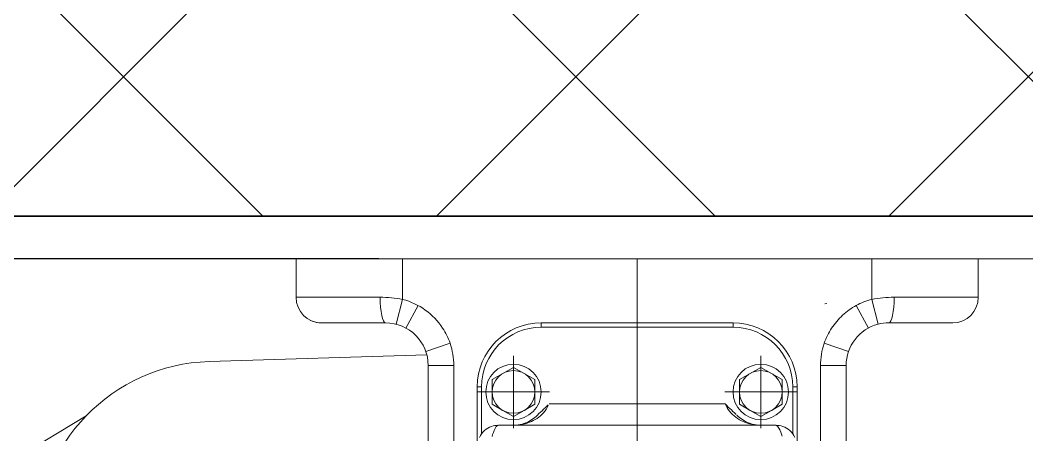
# Model space of a CAD drawing. Header units: metres. Extents: x -0.64 to 0.89, y -0.01 to 0.61.
# Drawn here: x 0.322077 to 0.326798, y 0.256021 to 0.257965 of the extents above; entities that cross this region are included whole.
import ezdxf
from ezdxf.xclip import XClip

# ---------------------------------------------------------------- set-up
doc = ezdxf.new("R2010")
doc.units = ezdxf.units.M
doc.header["$MEASUREMENT"] = 0
doc.header["$XCLIPFRAME"] = 0
doc.linetypes.add('DASHDOT', pattern=[1, 0.5, -0.25, 0, -0.25])
for name, color, linetype in [('010 Aussenwände', 7, 'Continuous'), ('011_Stift 1.Grau', 7, 'Continuous'), ('035 Decken', 7, 'Continuous'), ('051 Brüstung Bauteilschraffuren', 7, 'Continuous'), ('250 Abbildungen _ Grafiken', 7, 'Continuous')]:
    doc.layers.add(name, color=color, linetype=linetype)
doc.linetypes.add('Freihand Umgebung', pattern='A,0,[3,51.6.4.1 Schutzraum1.Shx,S=0.0001587301587301587,R=0,X=0,Y=8.250664766441503e-06],-0.02,0', length=0.02)

# ---------------------------------------------------------------- blocks, each defined once
blk = doc.blocks.new('Zeichnung_3_2', base_point=(-2.970789108152893, 0.2078478095782649))
at = {"layer": '051 Brüstung Bauteilschraffuren', "linetype": 'Continuous', "lineweight": 0, "true_color": 0x000000}
h = blk.add_hatch(dxfattribs=at)
h.set_pattern_fill('Beton_0002', color=18, style=0, pattern_type=2)
h.set_pattern_definition([(44.99999999999999, (-2.970789108152893, 0.2078478095782649), (-0.001060660171779821, 0.001060660171779822), []), (135.0000000000002, (-2.970789108152893, 0.2078478095782649), (0.001060660171779818, 0.001060660171779824), [])])
h.paths.add_polyline_path([(0.312856633258405, 0.2536300772983503), (0.3165584478825528, 0.2536300804272983), (0.3165584478825528, 0.2570459217161276), (0.3843584308924832, 0.2570471420058643), (0.3843584308924832, 0.2614434829691732), (0.3507584507482304, 0.2609348098858575), (0.3165584510115008, 0.2614478103043164), (0.3165584510115008, 0.2700425831382801), (0.312856633258405, 0.2700425831382801)])
at = {"layer": '010 Aussenwände', "color": 7, "linetype": 'Continuous', "lineweight": 13, "ltscale": 1000}
blk.add_line((0.3249706747587522, 0.2540460521669504), (0.3249706747587522, 0.2568460539019986), dxfattribs=at)
at = {"layer": '011_Stift 1.Grau', "color": 7, "linetype": 'Continuous', "lineweight": 13, "ltscale": 1000}
blk.add_line((0.3237584483211719, 0.2568478374023829), (0.3205584512551781, 0.2568478374023829), dxfattribs=at)
at = {"layer": '011_Stift 1.Grau', "color": 7, "linetype": 'Freihand Umgebung', "lineweight": 13, "ltscale": 1000}
blk.add_line((0.322386254414904, 0.2561099344565047), (0.2961659201321989, 0.2403716167934579), dxfattribs=at)
at = {"layer": '035 Decken', "color": 7, "linetype": 'Continuous', "lineweight": 35, "ltscale": 1000}
blk.add_line((0.3843584308924832, 0.2570471420058643), (0.3165584478825528, 0.2570459217161276), dxfattribs=at)
at = {"layer": '035 Decken', "color": 7, "linetype": 'Continuous', "lineweight": 13, "ltscale": 1000}
blk.add_line((0.3834584484379885, 0.2568471271311772), (0.3167580466071502, 0.2568459256151288), dxfattribs=at)
at = {"layer": '250 Abbildungen _ Grafiken', "color": 7, "linetype": 'Continuous', "lineweight": 13, "ltscale": 1000}
for p, q in [((0.3233706715323333, 0.2566660736816294), (0.3233706715323333, 0.2568460758046349)), ((0.3238706743006225, 0.2566559139873345), (0.3238706743006225, 0.2568460758046349)), ((0.3260706720879339, 0.2568460758046349), (0.3260706720879339, 0.2566559139873345)), ((0.3265706717272751, 0.2568460758046349), (0.3265706717272751, 0.2566660736816294)), ((0.3235808648750035, 0.2566660736816294), (0.3233706715323333, 0.2566660736816294)), ((0.323765410230567, 0.2566660736816294), (0.3235808648750035, 0.2566660736816294)), ((0.3238406739467883, 0.2565397236307137), (0.3238706743006225, 0.2566559139873345)), ((0.3238858903749546, 0.2565219543347787), (0.3239430187083198, 0.2566274812364697)), ((0.3258506802360288, 0.2566360750995069), (0.3258599506953832, 0.2566375434097838)), ((0.3259983276802367, 0.2566274812364697), (0.3260554560136019, 0.2565219543347787)), ((0.3260706720879339, 0.2566559139873345), (0.3261006724417682, 0.2565397236307137)), ((0.3261759361579893, 0.2566660736816294), (0.3265706717272751, 0.2566660736816294)), ((0.3237906733570645, 0.2565460753952405), (0.3234906729476702, 0.2565460753952405)), ((0.3236106847958173, 0.2565460752320577), (0.3236104585746253, 0.2565460766503723)), ((0.3245206850959789, 0.2565460660083964), (0.3254206863241619, 0.2565460660083964)), ((0.3245206850959789, 0.2565260657725069), (0.3245206850959789, 0.2565460660083964)), ((0.3254206863241619, 0.2565260657725069), (0.3254206863241619, 0.2565460660083964)), ((0.3261506730314919, 0.2565460753952405), (0.3264506734408862, 0.2565460753952405)), ((0.3263306847295726, 0.2565460752320588), (0.3263309155602876, 0.2565460770049522)), ((0.3264247236026634, 0.2565460762957949), (0.3264239435295875, 0.2565460741683229)), ((0.3245206850959789, 0.2565260657725069), (0.3254206863241619, 0.2565260657725069)), ((0.3239797400425499, 0.2564112928293495), (0.3240931831827891, 0.2564504234535726)), ((0.3258481632057673, 0.2564504234535726), (0.3259616063460066, 0.2564112928293495)), ((0.3229631479523967, 0.2563649280772515), (0.3239841017961215, 0.2563969153130929)), ((0.3239906725870114, 0.2563460730363457), (0.3239906725870114, 0.2559421665203465)), ((0.3241106740023483, 0.2563460730363457), (0.3239906725870114, 0.2563460730363457)), ((0.3241106740023483, 0.2563460730363457), (0.3241106740023483, 0.2551873703839852)), ((0.3258306723862081, 0.2563460730363457), (0.3258306723862081, 0.2551874235761019)), ((0.3259506738015451, 0.2563460730363457), (0.3258306723862081, 0.2563460730363457)), ((0.3259506738015451, 0.2563460730363457), (0.3259506738015451, 0.2559421665203465)), ((0.3242906855121979, 0.2562798019167994), (0.3243406861019216, 0.2563086695914422)), ((0.3243406861019216, 0.2563086695914422), (0.3243906866916453, 0.2563375372660849)), ((0.3243906866916453, 0.2563375372660849), (0.324440687281369, 0.2563086695914422)), ((0.324440687281369, 0.2563086695914422), (0.3244906847421447, 0.2562798019167994)), ((0.3254506866779961, 0.2562798019167994), (0.3255006872677198, 0.2563086695914422)), ((0.3255006872677198, 0.2563086695914422), (0.3255506847284955, 0.2563375372660849)), ((0.3255506847284955, 0.2563375372660849), (0.3256006853182192, 0.2563086695914422)), ((0.3256006853182192, 0.2563086695914422), (0.3256506859079429, 0.2562798019167994)), ((0.3242406849224742, 0.2562460655990021), (0.3242206846865847, 0.2562460655990021)), ((0.3242206846865847, 0.2559663877071457), (0.3242206846865847, 0.2562460655990021)), ((0.3242406849224742, 0.2560260661331658), (0.3242406849224742, 0.2562460655990021)), ((0.3242906855121979, 0.256222066567514), (0.3242906855121979, 0.2562798019167994)), ((0.3244906847421447, 0.2562798019167994), (0.3244906847421447, 0.256222066567514)), ((0.3254506866779961, 0.256222066567514), (0.3254506866779961, 0.2562798019167994)), ((0.3256506859079429, 0.2562798019167994), (0.3256506859079429, 0.256222066567514)), ((0.3257006864976666, 0.2562460655990021), (0.3257006864976666, 0.2560260661331658)), ((0.3257006864976666, 0.2562460655990021), (0.3257206867335561, 0.2562460655990021)), ((0.3257206867335561, 0.2562460655990021), (0.3257206867335561, 0.2559660654254973)), ((0.3242906855121979, 0.256222066567514), (0.3242906855121979, 0.2561643312182285)), ((0.3244906847421447, 0.256222066567514), (0.3244906847421447, 0.2561643312182285)), ((0.3254506866779961, 0.256222066567514), (0.3254506866779961, 0.2561643312182285)), ((0.3256506859079429, 0.256222066567514), (0.3256506859079429, 0.2561643312182285)), ((0.3243406861019216, 0.2561354635435857), (0.3242906855121979, 0.2561643312182285)), ((0.3244906847421447, 0.2561643312182285), (0.324440687281369, 0.2561354635435857)), ((0.3245575347170788, 0.2561660677843922), (0.3253838367030619, 0.2561660677843922)), ((0.3255006872677198, 0.2561354635435857), (0.3254506866779961, 0.2561643312182285)), ((0.3256506859079429, 0.2561643312182285), (0.3256006853182192, 0.2561354635435857)), ((0.3243906866916453, 0.256106595868943), (0.3243406861019216, 0.2561354635435857)), ((0.324440687281369, 0.2561354635435857), (0.3243906866916453, 0.256106595868943)), ((0.3255506847284955, 0.256106595868943), (0.3255006872677198, 0.2561354635435857)), ((0.3256006853182192, 0.2561354635435857), (0.3255506847284955, 0.256106595868943)), ((0.3243206858660321, 0.2560660666049447), (0.3256206855541087, 0.2560660666049447)), ((0.3243913397357701, 0.2560660679018839), (0.3243955744688392, 0.2560661232161566)), ((0.3255457975386027, 0.2560661232161571), (0.3255500319170928, 0.2560660679018844))]:
    blk.add_line(p, q, dxfattribs=at)
at = {"layer": '250 Abbildungen _ Grafiken', "color": 7, "linetype": 'DASHDOT', "lineweight": 13, "ltscale": 1000}
for p, q in [((0.3249706716298042, 0.2565470735296662), (0.3249706716298042, 0.2535050726950929)), ((0.3243906866916453, 0.2563910673092009), (0.3243906866916453, 0.256053065825827)), ((0.3255506847284955, 0.2563910673092009), (0.3255506847284955, 0.256053065825827)), ((0.3245596874333323, 0.256222066567514), (0.3242216859499583, 0.256222066567514)), ((0.3257196854701824, 0.256222066567514), (0.3253816871157565, 0.256222066567514))]:
    blk.add_line(p, q, dxfattribs=at)
at = {"layer": '250 Abbildungen _ Grafiken', "color": 7, "linetype": 'Continuous', "lineweight": 13, "ltscale": 1000, "flags": 128}
for points in [[(0.3243955744251994, 0.2560661233287037), (0.3244057959324294, 0.2560666083449452), (0.3244160375618779, 0.2560675965793476), (0.3244262761469852, 0.2560690972654691), (0.32443609499312, 0.2560710328965262), (0.3244458645689603, 0.2560734615231839), (0.3244555602146071, 0.2560763941597162), (0.3244651632927891, 0.2560798460597288), (0.3244744643767778, 0.2560837493625171), (0.3244836286763406, 0.2560881849321662), (0.3244924473344741, 0.2560930672746652), (0.324501072021508, 0.2560984998599118), (0.3245092760757635, 0.2561043606443199), (0.3245171818548469, 0.2561107578824969), (0.3245245682898794, 0.2561175316055525), (0.324531543018749, 0.256124797508139), (0.3245380410493546, 0.2561325321540956), (0.3245440007544249, 0.2561407063337141), (0.3245493585862351, 0.2561492748503449), (0.3245540506772615, 0.2561581651331778)], [(0.3245028407262125, 0.2561136356641519), (0.324509961687875, 0.2561206868611994), (0.3245172975277639, 0.2561275177705159), (0.3245247327087899, 0.2561342394350257), (0.3245321770953971, 0.2561409479642027), (0.3245396754593974, 0.2561478517992844), (0.3245470401331243, 0.2561549528672093), (0.3245540027330507, 0.2561621510058165)], [(0.3253838363161279, 0.2561660667408038), (0.3253880139532788, 0.2561567460778887), (0.3253927906318657, 0.2561479413930837), (0.325398219027766, 0.2561394666522259), (0.3254042318225507, 0.2561313936663088), (0.3254107571144567, 0.2561237736029584), (0.3254179512991962, 0.2561164211307284), (0.3254255490675773, 0.256109599256475), (0.3254334889503689, 0.2561033129362039), (0.3254417184008322, 0.2560975580748543), (0.3254504488132937, 0.2560921773906666), (0.3254593885044872, 0.2560873426809702), (0.3254684982396037, 0.2560830402677035), (0.3254780195235645, 0.2560791513254917), (0.325487658851753, 0.2560757936956782), (0.3254973929641247, 0.2560729523602692), (0.3255071971090415, 0.2560706150462057), (0.3255170468289932, 0.2560687709678363), (0.325527200824411, 0.2560673785767719), (0.3255373539008715, 0.2560664881957765)], [(0.3253838379110578, 0.2561660658164854), (0.3253907769599644, 0.2561585550680811), (0.3253978845420309, 0.2561514757321677), (0.325405197422969, 0.2561445994346728), (0.3254127099843065, 0.2561377720604232), (0.3254201615853711, 0.2561310678173646), (0.32542770123584, 0.2561241784612232), (0.3254350879005496, 0.2561171159111671)], [(0.3242899064136466, 0.2560129275321083), (0.3242930105404982, 0.2560228527119806), (0.3242964086074749, 0.2560326231675361), (0.3243001166439345, 0.256041929996327), (0.3243046268398317, 0.2560512757276966), (0.3243102219640153, 0.2560597568072049), (0.3243184293815036, 0.2560657722371958)], [(0.3256206859148465, 0.2560660667408038), (0.325629666224585, 0.2560614149030785), (0.325635675366081, 0.2560531668311887), (0.3256402983760589, 0.2560440961545614), (0.3256443201186916, 0.2560343399849296), (0.3256477783871961, 0.25602461108035), (0.325650931138612, 0.2560147020723178)]]:
    blk.add_lwpolyline(points, dxfattribs=at)
at = {"layer": '250 Abbildungen _ Grafiken', "color": 7, "linetype": 'Continuous', "lineweight": 13, "ltscale": 1000}
for centre, radius in [((0.324390685914846, 0.2562220667408033), 0.0001300000000000168), ((0.324390685914846, 0.2562220667408033), 0.0001300000000000168), ((0.3255506859148456, 0.2562220667408038), 0.0001300000000000168), ((0.3255506859148456, 0.2562220667408038), 0.0001300000000000168), ((0.324390685914846, 0.2562220667408033), 0.0001000000000000156), ((0.3255506859148456, 0.2562220667408038), 0.0001000000000000156)]:
    blk.add_circle(centre, radius, dxfattribs=at)
for centre, radius, start, end in [((0.3234906731075333, 0.2566660741474187), 0.0001199999999994539, 180, 270), ((0.3237656587716802, 0.2561178275030108), 0.0005482442790334192, 78.95679497588222, 90.02603077145213), ((0.3237906701953173, 0.2563460662433827), 0.0003200083986444341, 33.21147256093226, 75.52108402397612), ((0.3261508894001346, 0.2563457789098276), 0.0003203643282881748, 118.4386682861577, 132.6021388398381), ((0.3261507018768284, 0.2563459838021362), 0.0003200947540741309, 104.4784554194165, 118.4266180641055), ((0.3261756211471538, 0.2561184917197064), 0.000547578055013546, 89.96700082588481, 101.0497093560746), ((0.3264506731075332, 0.2566660741474204), 0.000119999999999969, 270, 0), ((0.3264506848381856, 0.2566660751844077), 0.000119999999999969, 270, 0), ((0.3261507917794089, 0.2563459572976038), 0.0003201662112559352, 132.6108889832009, 146.7831796621677), ((0.3234906848380676, 0.2566660751841877), 0.0001199999997812191, 244.6000673473302, 270), ((0.3237906731075344, 0.2563460741474195), 0.0001999999999998359, 0, 90), ((0.3245206859148455, 0.2562460667408031), 0.0003000000000002822, 90, 180), ((0.3254206859148461, 0.2562460667408035), 0.0003000000000002734, 0, 90), ((0.3261506731075343, 0.2563460741474205), 0.0001999999999998217, 104.4775027426797, 180), ((0.3261506731075343, 0.2563460741474203), 0.0001999999999999875, 90, 104.4775027426651), ((0.32379060804857, 0.2563460421618029), 0.0003200723078527786, 19.03315881482113, 33.20936860175786), ((0.3245206859148464, 0.2562460667408032), 0.0002800000000001779, 90, 180), ((0.3254206859148456, 0.2562460667408036), 0.0002800000000001957, 0, 90), ((0.3261510401447576, 0.2563459011680225), 0.0003204042242681834, 146.7991125738057, 160.9606170632173), ((0.323790621478401, 0.2563460668776145), 0.0003200518548335651, 0.001301443586627582, 19.02976012606308), ((0.32615068241057, 0.2563460721084591), 0.0003200096491363104, 160.9686542928144, 179.9996349372171), ((0.3229894542262666, 0.2555253397270585), 0.0008400000000005671, 91.79461827756404, 180), ((0.324390685914846, 0.2562220667408028), 0.0001559999999997249, 291.5602244742302, 315.9671244670542), ((0.3255506859148456, 0.2562220667408041), 0.0001559999999999457, 224.0333013615977, 248.4607817692602), ((0.3243206859148469, 0.2559660667408037), 0.0001000000000000645, 109.3524601198904, 131.2447703046608), ((0.3243206558287572, 0.2559662667461537), 9.980030398648278e-05, 89.98272739881038, 109.374212509666), ((0.3243906859148455, 0.2562220667408033), 0.0001559999999999792, 270.1409307978716, 278.1245743816532), ((0.3243910786840853, 0.25622061754181), 0.0001545091123433887, 278.0540561179001, 291.6010267721772), ((0.3255502931736785, 0.2562206176120342), 0.000154509186411117, 248.3989595386166, 261.9458763671056), ((0.3255506859148456, 0.2562220667408039), 0.0001560000000000877, 261.8776237260141, 269.9187321798771), ((0.3256207160009352, 0.2559662667461536), 9.980030398724144e-05, 70.62578749082968, 90.01727260804263), ((0.3256206859148456, 0.2559660667408045), 9.999999999965994e-05, 48.75522969598334, 70.64753988071404), ((0.324320662797001, 0.2559660842674659), 9.997147459054199e-05, 131.2414323489979, 154.289763702514), ((0.325620709032691, 0.2559660842674657), 9.99714745916705e-05, 25.7102362973272, 48.7585676515692)]:
    blk.add_arc(centre, radius, start, end, dxfattribs=at)
for centre, major_axis, ratio, start_param, end_param in [((0.3237906732738547, 0.2566660757947582), (1.459490863550146e-10, 0.0001200016403198149), 0.2105266929193552, 1.570810273470021, 3.141592653591252), ((0.3261506729686792, 0.2566660757947592), (-1.459487263006882e-10, 0.000120001640319849), 0.210526691585391, 3.141592653546343, 4.712375033544436)]:
    blk.add_ellipse(centre, major_axis=major_axis, ratio=ratio, start_param=start_param, end_param=end_param, dxfattribs=at)

msp = doc.modelspace()

# ---------------------------------------------------------------- block references
at = {"layer": '011_Stift 1.Grau', "color": 7, "linetype": 'Continuous', "lineweight": 13, "ltscale": 1000}
ref = msp.add_blockref('Zeichnung_3_2', (-2.970789108152893, 0.2078478095782649), dxfattribs=at)
XClip(ref).set_block_clipping_path([(0.2175707065456308, 0.1288228011493161), (0.4275506549593633, 0.2700425829825148)])

doc.saveas('drawing.dxf')
